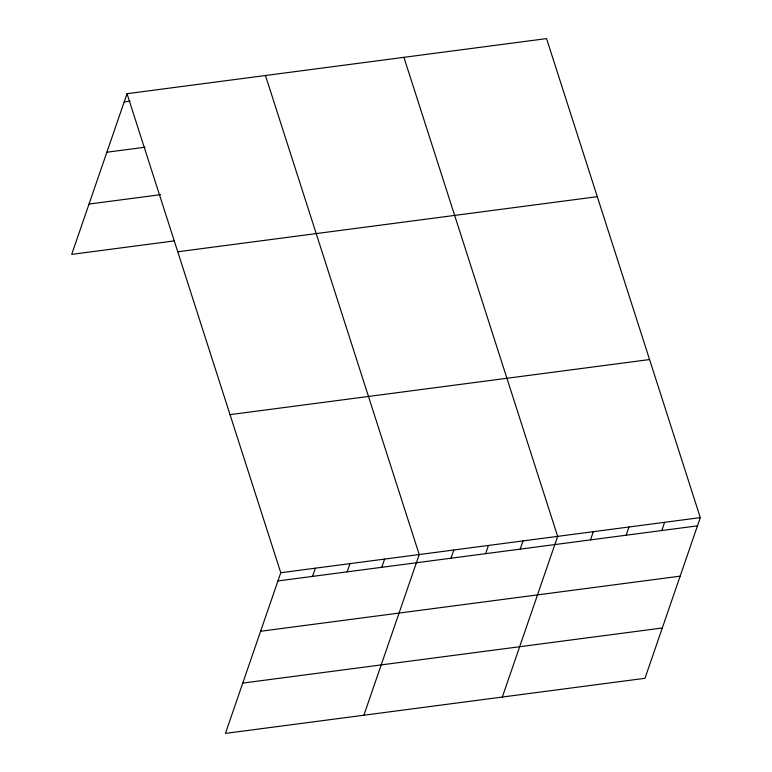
<?xml version="1.0" encoding="UTF-8"?>
<svg xmlns="http://www.w3.org/2000/svg" width="772" height="772" viewBox="0 0 772 772"><rect width="100%" height="100%" fill="white"/><g stroke="black" fill="none" stroke-linecap="round" stroke-linejoin="round"><path stroke-width="1.16" d="M127.023 93.692L280.767 572.727L225.443 733.4L644.977 678.308L700.301 517.626L546.557 38.6L127.023 93.692L71.7 254.374L174.347 240.893M312.544 576.394L315.381 568.182M347.159 571.849L349.986 563.637M381.773 567.304L384.601 559.092M363.882 715.219L419.215 554.547L265.471 75.511M450.993 558.214L453.82 550.002M485.607 553.669L488.435 545.457M520.212 549.124L523.049 540.911M502.331 697.039L557.654 536.366L403.92 57.331M590.483 539.898L593.321 531.676M626.15 535.218L628.977 526.996M661.807 530.538L664.634 522.316M124.195 101.914L130.159 101.132M106.874 152.219L145.068 147.211M89.021 204.059L160.634 194.66M177.763 251.768L597.296 196.677M230.037 414.641L649.561 359.549M280.767 572.727L700.301 517.626M277.939 580.94L697.463 525.848M260.608 631.255L680.142 576.163M242.765 683.085L662.299 627.993"/></g></svg>
